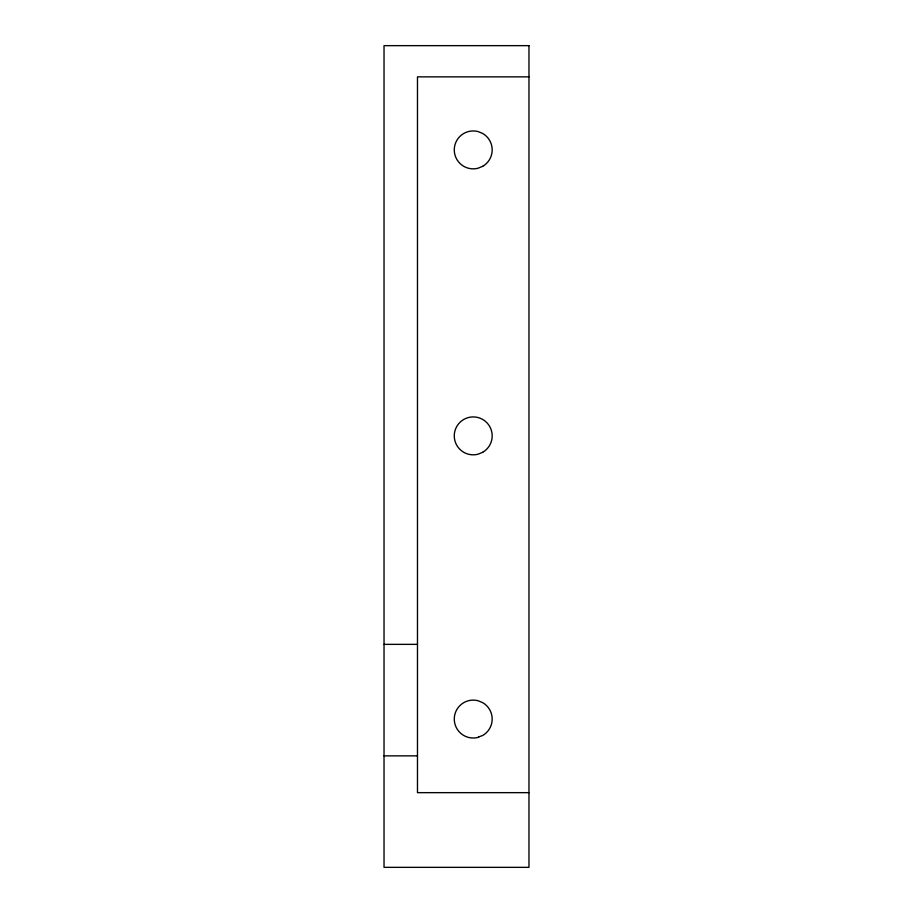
<?xml version="1.0" encoding="UTF-8"?>
<svg xmlns="http://www.w3.org/2000/svg" width="913" height="913" viewBox="0 0 913 913"><rect width="100%" height="100%" fill="white"/><g stroke="black" fill="none" stroke-linecap="round" stroke-linejoin="round"><path stroke-width="1.37" d="M528.969 76.863L417.481 76.863L417.481 792.655L528.969 792.655M384.031 644.361L417.481 644.361M384.031 755.861L417.481 755.861M478.8 736.905L478.127 737.373A18.956 18.956 0 0 1 454.275 719.067A18.956 18.956 0 0 1 478.127 700.762L482.703 702.656A18.956 18.956 0 0 1 482.703 735.479L478.8 736.905M482.703 166.314L478.127 168.209A18.956 18.956 0 0 1 454.275 149.892A18.956 18.956 0 0 1 478.127 131.586L482.703 133.481A18.956 18.956 0 0 1 482.703 166.314M482.703 452.289L478.127 454.183A18.956 18.956 0 0 1 454.56 432.579A18.956 18.956 0 0 1 484.095 420.345A18.956 18.956 0 0 1 482.703 452.289M528.969 45.65L384.031 45.65L384.031 867.35L528.969 867.35L528.969 45.65"/></g></svg>
